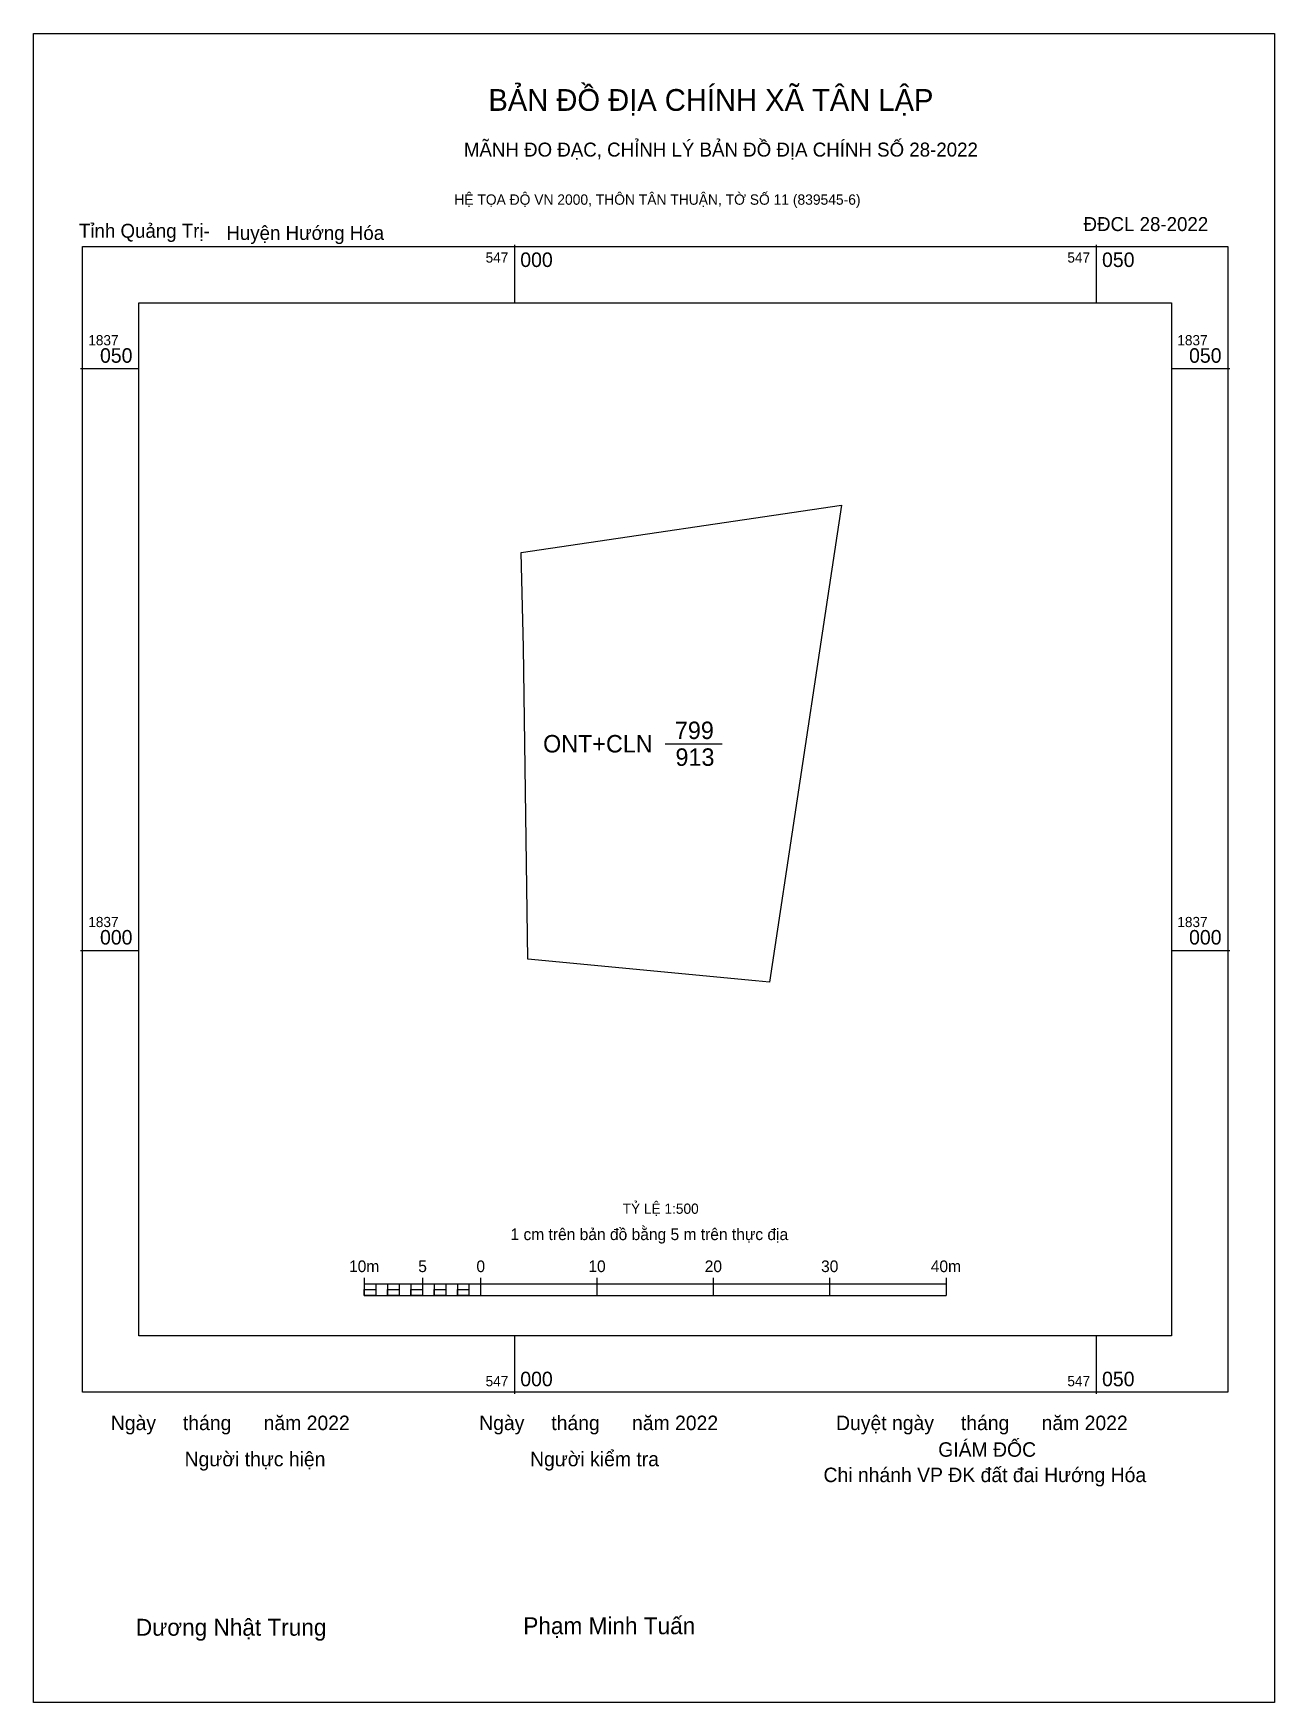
# Model space of a CAD drawing. Extents: x 546959 to 547065, y 1836935 to 1837079.
import ezdxf

# ---------------------------------------------------------------- set-up
doc = ezdxf.new("R2010")
doc.units = 0
for name, color, linetype in [('Level 10', 7, 'Continuous'), ('Level 13', 7, 'Continuous'), ('Level 15', 7, 'Continuous'), ('Level 6', 7, 'Continuous'), ('Level 62', 7, 'Continuous'), ('Level 63', 7, 'Continuous'), ('Level 9', 7, 'Continuous')]:
    doc.layers.add(name, color=color, linetype=linetype)

msp = doc.modelspace()

# ---------------------------------------------------------------- linework, layer by layer
at = {"layer": 'Level 10'}
msp.add_lwpolyline([(547000.78, 1837026.03), (547000.57, 1837034.18), (547028.11, 1837038.26), (547026.68, 1837028.77), (547021.93, 1836997.27), (547020.72, 1836997.38), (547001.15, 1836999.25)], close=True, dxfattribs=at)
at = {"layer": 'Level 15'}
msp.add_lwpolyline([(546958.65, 1837078.81), (547065.33, 1837078.81), (547065.33, 1836935.35), (546958.65, 1836935.35)], close=True, dxfattribs=at)
at = {"layer": 'Level 62'}
msp.add_lwpolyline([(546967.71, 1837055.64), (547056.47, 1837055.64), (547056.47, 1836966.88), (546967.71, 1836966.88)], close=True, dxfattribs=at)
at = {"layer": 'Level 63'}
for p, q in [((547000, 1837060.64), (547000, 1837055.64)), ((547050, 1837060.64), (547050, 1837055.64)), ((546962.71, 1837050), (546967.71, 1837050)), ((547056.47, 1837050), (547061.47, 1837050)), ((546962.71, 1837000), (546967.71, 1837000)), ((547056.47, 1837000), (547061.47, 1837000)), ((546987.09, 1836971.85), (546987.09, 1836970.35)), ((546992.09, 1836971.85), (546992.09, 1836970.35)), ((546997.09, 1836971.85), (546997.09, 1836970.35)), ((547007.09, 1836971.85), (547007.09, 1836970.35)), ((547017.09, 1836971.85), (547017.09, 1836970.35)), ((547027.09, 1836971.85), (547027.09, 1836970.35)), ((547037.09, 1836971.85), (547037.09, 1836970.35)), ((546987.09, 1836971.35), (547037.09, 1836971.35)), ((546987.09, 1836970.35), (547037.09, 1836970.35)), ((546988.09, 1836971.35), (546988.09, 1836970.35)), ((546989.09, 1836971.35), (546989.09, 1836970.35)), ((546990.09, 1836971.35), (546990.09, 1836970.35)), ((546991.09, 1836971.35), (546991.09, 1836970.35)), ((546992.09, 1836971.35), (546992.09, 1836970.35)), ((546993.09, 1836971.35), (546993.09, 1836970.35)), ((546994.09, 1836971.35), (546994.09, 1836970.35)), ((546995.09, 1836971.35), (546995.09, 1836970.35)), ((546996.09, 1836971.35), (546996.09, 1836970.35)), ((546997.09, 1836971.35), (546997.09, 1836970.35)), ((547000, 1836966.88), (547000, 1836961.88)), ((547050, 1836966.88), (547050, 1836961.88))]:
    msp.add_line(p, q, dxfattribs=at)
for points in [[(546962.87, 1837060.48), (547061.31, 1837060.48), (547061.31, 1836962.04), (546962.87, 1836962.04)], [(546987.09, 1836970.85), (546988.09, 1836970.85), (546988.09, 1836970.35), (546987.09, 1836970.35)], [(546987.09, 1836970.85), (546988.09, 1836970.85), (546988.09, 1836970.35), (546987.09, 1836970.35)], [(546989.09, 1836970.85), (546990.09, 1836970.85), (546990.09, 1836970.35), (546989.09, 1836970.35)], [(546991.09, 1836970.85), (546992.09, 1836970.85), (546992.09, 1836970.35), (546991.09, 1836970.35)], [(546993.09, 1836970.85), (546994.09, 1836970.85), (546994.09, 1836970.35), (546993.09, 1836970.35)], [(546995.09, 1836970.85), (546996.09, 1836970.85), (546996.09, 1836970.35), (546995.09, 1836970.35)]]:
    msp.add_lwpolyline(points, close=True, dxfattribs=at)
at = {"layer": 'Level 9'}
msp.add_line((547012.96, 1837017.76), (547017.85, 1837017.76), dxfattribs=at)

# ---------------------------------------------------------------- texts
at = {"layer": 'Level 13'}
for s, p in [('799', (547013.79, 1837018.16)), ('ONT+CLN', (547002.46, 1837017.01)), ('913', (547013.84, 1837015.86))]:
    msp.add_text(s, height=1.5, dxfattribs=at).set_placement(p)
at = {"layer": 'Level 6'}
msp.add_text('TỶ LỆ 1:500', height=0.879, dxfattribs=at).set_placement((547009.3, 1836977.36))
at = {"layer": 'Level 63'}
for s, height, p in [('BẢN ĐỒ ĐỊA CHÍNH XÃ TÂN LẬP', 1.8718, (546997.76, 1837072.15)), ('MÃNH ĐO ĐẠC, CHỈNH LÝ BẢN ĐỒ ĐỊA CHÍNH SỐ 28-2022', 1.2011, (546995.65, 1837068.22)), ('HỆ TỌA ĐỘ VN 2000, THÔN TÂN THUẬN, TỜ SỐ 11 (839545-6)', 0.8891, (546994.83, 1837064.08)), ('547', 0.875, (546997.52, 1837059.11)), ('000', 1.25, (547000.5, 1837058.73)), ('547', 0.875, (547047.52, 1837059.11)), ('050', 1.25, (547050.5, 1837058.73)), ('1837', 0.875, (546963.37, 1837052)), ('1837', 0.875, (547056.97, 1837052)), ('050', 1.25, (546964.38, 1837050.5)), ('050', 1.25, (547057.98, 1837050.5)), ('D', 0.00501, (547025.82, 1837033.63)), ('D', 0.00501, (547025.82, 1837033.63)), ('D', 0.00501, (547025.82, 1837033.63)), ('D', 0.00501, (547025.82, 1837033.63)), ('D', 0.00501, (547025.82, 1837033.63)), ('1837', 0.875, (546963.37, 1837002)), ('000', 1.25, (546964.38, 1837000.5)), ('1837', 0.875, (547056.97, 1837002)), ('000', 1.25, (547057.98, 1837000.5)), ('1 cm trên bản đồ bằng 5 m trên thực địa', 1, (546999.66, 1836975.1)), ('10m', 1, (546985.78, 1836972.35)), ('5', 1, (546991.73, 1836972.35)), ('0', 1, (546996.73, 1836972.35)), ('10', 1, (547006.35, 1836972.35)), ('20', 1, (547016.35, 1836972.35)), ('30', 1, (547026.35, 1836972.35)), ('40m', 1, (547035.78, 1836972.35)), ('547', 0.875, (546997.52, 1836962.54)), ('000', 1.25, (547000.5, 1836962.54)), ('547', 0.875, (547047.52, 1836962.54)), ('050', 1.25, (547050.5, 1836962.54)), ('Ngày     tháng      năm 2022', 1.2442, (546965.31, 1836958.77)), ('Ngày     tháng      năm 2022', 1.2442, (546996.97, 1836958.77)), ('Duyệt ngày     tháng      năm 2022', 1.2442, (547027.64, 1836958.77)), ('GIÁM ĐỐC', 1.244, (547036.42, 1836956.48)), ('Người thực hiện', 1.2442, (546971.65, 1836955.66)), ('Người kiểm tra', 1.2442, (547001.34, 1836955.66)), ('Chi nhánh VP ĐK đất đai Hướng Hóa', 1.2442, (547026.56, 1836954.3)), ('Phạm Minh Tuấn', 1.4512, (547000.76, 1836941.23)), ('Dương Nhật Trung', 1.4512, (546967.46, 1836941.1))]:
    msp.add_text(s, height=height, dxfattribs=at).set_placement(p)
at = {"layer": 'Level 9'}
for s, p in [('Tỉnh Quảng Trị-', (546962.57, 1837061.24)), ('Huyện Hướng Hóa', (546975.24, 1837061.06)), ('ĐĐCL 28-2022', (547048.91, 1837061.82))]:
    msp.add_text(s, height=1.2011, dxfattribs=at).set_placement(p)

doc.saveas('drawing.dxf')
